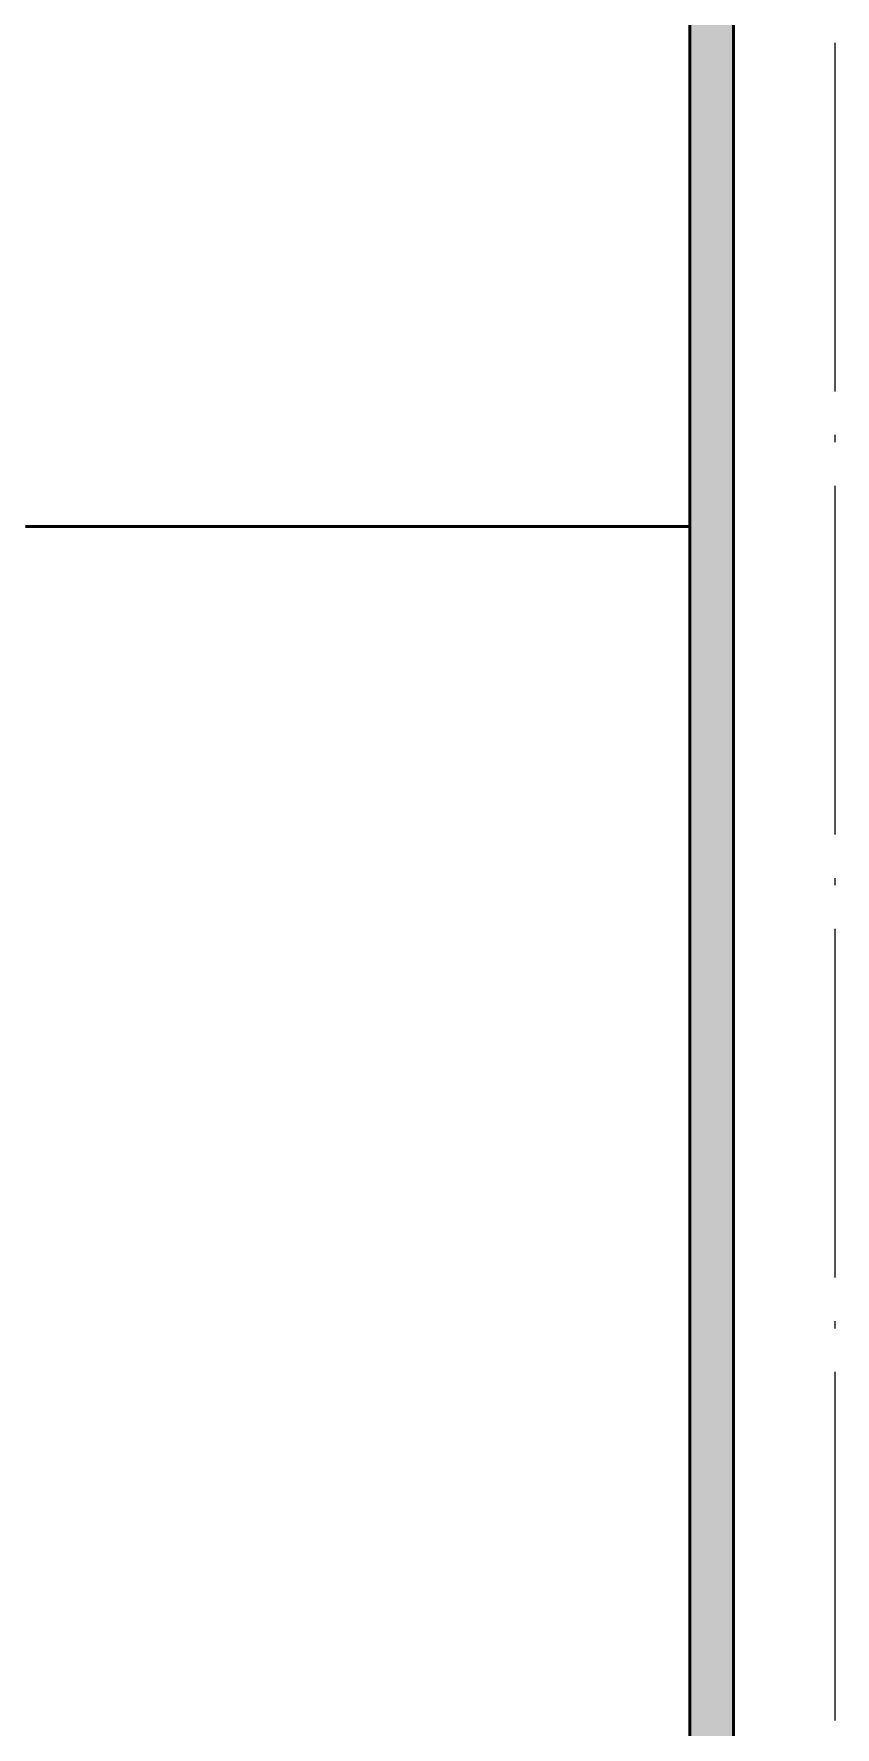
# Model space of a CAD drawing. Header units: millimetres. Extents: x 0 to 594, y 0 to 420.
# Drawn here: x 64.72 to 78.5, y 264.83 to 293.97 of the extents above; entities that cross this region are included whole.
import ezdxf

# ---------------------------------------------------------------- set-up
doc = ezdxf.new("R2010")
doc.units = ezdxf.units.MM
doc.linetypes.add('ISO04-TRAZO-PUNTO', pattern=[7.625, 6, -0.75, 0.125, -0.75])
for name, color, linetype, lineweight in [('01-VISIBLE', 7, 'CONTINUOUS', 50), ('03-EJE', 1, 'ISO04-TRAZO-PUNTO', 25), ('05-RAYADO', 8, 'CONTINUOUS', 25)]:
    doc.layers.add(name, color=color, linetype=linetype, lineweight=lineweight)

msp = doc.modelspace()

# ---------------------------------------------------------------- hatches: boundary and pattern name
at = {"layer": '05-RAYADO'}
h = msp.add_hatch(color=7, dxfattribs=at)
h.dxf.hatch_style = 1
h.paths.add_polyline_path([(76.75, 116.991), (76, 116.991), (76, 305.809), (76.75, 305.809)])

# ---------------------------------------------------------------- linework, layer by layer
at = {"layer": '01-VISIBLE'}
for p, q in [((76, 116.991), (76, 305.809)), ((76.75, 116.991), (76.75, 305.809))]:
    msp.add_line(p, q, dxfattribs=at)
msp.add_lwpolyline([(76, 285.491), (75.85, 285.491), (75.699, 285.491), (75.549, 285.491), (75.399, 285.491), (75.248, 285.491), (75.098, 285.491), (74.948, 285.491), (74.798, 285.491), (74.647, 285.491), (74.497, 285.491), (74.347, 285.491), (74.196, 285.491), (74.046, 285.491), (73.896, 285.491), (73.745, 285.491), (73.595, 285.491), (73.445, 285.491), (73.294, 285.491), (73.144, 285.491), (72.994, 285.491), (72.843, 285.491), (72.693, 285.491), (72.543, 285.491), (72.393, 285.491), (72.242, 285.491), (72.092, 285.491), (71.942, 285.491), (71.791, 285.491), (71.641, 285.491), (71.491, 285.491), (71.34, 285.491), (71.19, 285.491), (71.04, 285.491), (70.889, 285.491), (70.739, 285.491), (70.589, 285.491), (70.439, 285.491), (70.288, 285.491), (70.138, 285.491), (69.988, 285.491), (69.837, 285.491), (69.687, 285.491), (69.537, 285.491), (69.386, 285.491), (69.236, 285.491), (69.086, 285.491), (68.935, 285.491), (68.785, 285.491), (68.635, 285.491), (68.484, 285.491), (68.334, 285.491), (68.184, 285.491), (68.034, 285.491), (67.883, 285.491), (67.733, 285.491), (67.583, 285.491), (67.432, 285.491), (67.282, 285.491), (67.132, 285.491), (66.981, 285.491), (66.831, 285.491), (66.681, 285.491), (66.53, 285.491), (66.38, 285.491), (66.23, 285.491), (66.08, 285.491), (65.929, 285.491), (65.779, 285.491), (65.629, 285.491), (65.478, 285.491), (65.328, 285.491), (65.178, 285.491), (65.027, 285.491), (64.877, 285.491), (64.727, 285.491), (64.576, 285.491)], dxfattribs=at)
at = {"layer": '03-EJE'}
msp.add_line((78.5, 97.191), (78.5, 316.809), dxfattribs=at)

doc.saveas('drawing.dxf')
